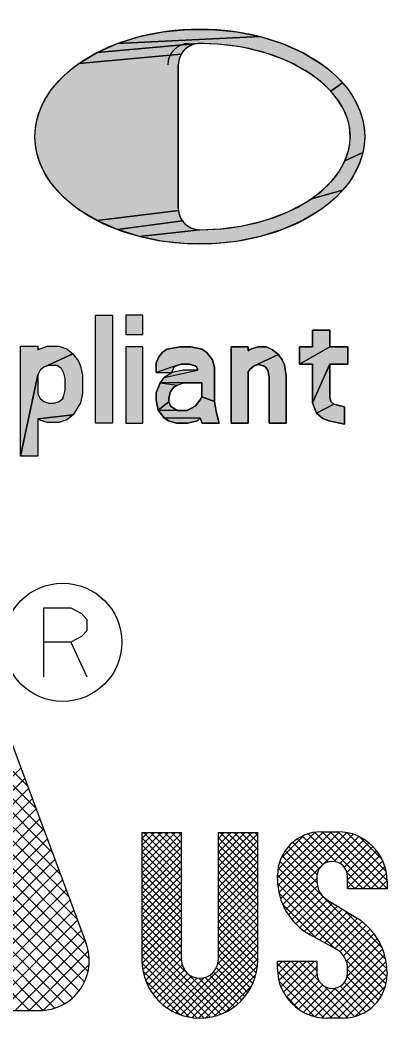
# Model space of a CAD drawing. Header units: millimetres. Extents: x 0 to 841, y 0 to 594.
# Drawn here: x 592.21 to 594.79, y 207.07 to 214.08 of the extents above; entities that cross this region are included whole.
import ezdxf

# ---------------------------------------------------------------- set-up
doc = ezdxf.new("R2010")
doc.units = ezdxf.units.MM
doc.header["$LTSCALE"] = 46.255
doc.layers.get('0').update_dxf_attribs({"linetype": 'CONTINUOUS'})

msp = doc.modelspace()

# ---------------------------------------------------------------- hatches: boundary and pattern name
at = {"linetype": 'CONTINUOUS'}
for points in [[(593.2135, 213.994), (593.3845, 214.0108), (593.5575, 214.0108), (593.7285, 213.994), (593.8937, 213.9607), (592.8924, 213.9118), (593.0482, 213.9607)], [(593.4709, 213.9122), (593.4551, 213.9114), (592.7495, 213.8483), (592.8924, 213.9118), (593.8937, 213.9607), (594.0496, 213.9118), (594.1925, 213.8483), (594.3193, 213.7715), (594.3757, 213.7288), (594.4271, 213.6834), (594.4731, 213.6356), (594.3911, 213.5763), (594.3194, 213.6446), (594.2318, 213.709), (594.1285, 213.7678), (594.0605, 213.7991), (593.9378, 213.8437), (593.8021, 213.8786), (593.7409, 213.8901), (593.5957, 213.9076)], [(593.3489, 213.85), (593.3403, 213.8367), (592.6227, 213.7715), (592.7495, 213.8483), (593.4551, 213.9114), (593.4395, 213.9089), (593.4243, 213.9048), (593.4095, 213.8991), (593.3955, 213.892), (593.3822, 213.8834), (593.3699, 213.8734), (593.3588, 213.8622)], [(593.3209, 213.7771), (593.32, 213.7613), (593.32, 213.711), (593.32, 212.8054), (593.32, 212.7552), (593.3209, 212.7394), (592.7495, 212.6682), (592.6227, 212.7449), (592.5663, 212.7877), (592.5149, 212.8331), (592.4688, 212.8809), (592.4284, 212.9308), (592.3938, 212.9825), (592.3652, 213.0358), (592.3428, 213.0903), (592.3267, 213.1457), (592.317, 213.2018), (592.3138, 213.2582), (592.317, 213.3146), (592.3267, 213.3707), (592.3428, 213.4262), (592.3652, 213.4807), (592.3938, 213.534), (592.4284, 213.5857), (592.4688, 213.6356), (592.5149, 213.6834), (592.5663, 213.7288), (592.6227, 213.7715), (593.3403, 213.8367), (593.3331, 213.8226), (593.3274, 213.8079), (593.3233, 213.7927)], [(594.5136, 213.5857), (594.5482, 213.534), (594.5767, 213.4807), (594.5991, 213.4262), (594.6152, 213.3707), (594.6249, 213.3146), (594.6282, 213.2582), (594.6249, 213.2018), (594.6152, 213.1457), (594.4898, 213.0874), (594.5151, 213.1595), (594.5226, 213.1957), (594.5267, 213.232), (594.5248, 213.3044), (594.5188, 213.3408), (594.5093, 213.3773), (594.4798, 213.4498), (594.4357, 213.5217), (594.3911, 213.5763), (594.4731, 213.6356)], [(594.5991, 213.0903), (594.5767, 213.0358), (594.5482, 212.9825), (594.5136, 212.9308), (594.4731, 212.8809), (594.2538, 212.822), (594.3378, 212.8878), (594.4059, 212.9571), (594.4342, 212.9928), (594.4588, 213.0292), (594.4898, 213.0874), (594.6152, 213.1457)], [(594.4271, 212.8331), (594.3757, 212.7877), (594.3193, 212.7449), (594.1925, 212.6682), (594.0496, 212.6047), (593.8937, 212.5557), (593.7285, 212.5225), (593.5575, 212.5057), (593.3845, 212.5057), (593.2135, 212.5225), (593.0482, 212.5557), (593.471, 212.6043), (593.6165, 212.6106), (593.76, 212.6296), (593.8979, 212.6611), (593.9608, 212.6802), (594.0832, 212.7273), (594.1905, 212.7819), (594.2538, 212.822), (594.4731, 212.8809)], [(593.3403, 212.6797), (593.3489, 212.6665), (592.8924, 212.6047), (592.7495, 212.6682), (593.3209, 212.7394), (593.3233, 212.7238), (593.3274, 212.7086), (593.3331, 212.6938)], [(593.4553, 212.6051), (593.471, 212.6043), (593.0482, 212.5557), (592.8924, 212.6047), (593.3489, 212.6665), (593.3588, 212.6542), (593.37, 212.643), (593.3823, 212.6331), (593.3955, 212.6245), (593.4096, 212.6173), (593.4244, 212.6117), (593.4396, 212.6076)], [(594.2628, 211.7813), (594.2628, 211.8997), (594.3827, 211.8997), (594.3827, 211.7813), (594.17, 211.6601), (594.17, 211.7813)], [(592.3472, 211.7691), (592.402, 211.7866), (592.4812, 211.7866), (592.5381, 211.7685), (592.5801, 211.7328), (592.3757, 211.6392), (592.3502, 211.6175), (592.3333, 211.5852), (592.2134, 211.0138), (592.2134, 211.7866), (592.3333, 211.7866), (592.3333, 211.7603)], [(593.242, 211.7649), (593.3319, 211.7813), (593.4076, 211.7813), (593.4858, 211.7646), (593.5182, 211.7439), (593.5602, 211.6903), (593.5745, 211.6358), (593.5745, 211.3973), (593.4855, 211.4319), (593.4855, 211.5282), (593.3579, 211.5282), (593.1915, 211.5289), (593.2208, 211.5662), (593.4546, 211.6183), (593.4546, 211.626), (593.4488, 211.6408), (593.4375, 211.648), (593.3995, 211.6601), (593.3395, 211.6601), (593.3015, 211.648), (593.1645, 211.6009), (593.1645, 211.6673), (593.1799, 211.7066), (593.2092, 211.7439)], [(593.8221, 211.7631), (593.879, 211.7813), (593.9366, 211.7813), (593.9815, 211.7621), (594.0223, 211.7274), (593.8528, 211.6487), (593.8251, 211.6251), (593.8104, 211.6064), (593.8104, 211.2454), (593.6905, 211.2454), (593.6905, 211.7813), (593.8104, 211.7813), (593.8104, 211.7531)], [(594.5103, 211.7813), (594.5103, 211.6601), (594.3827, 211.6601), (594.2628, 211.389), (594.2628, 211.6601), (594.17, 211.6601), (594.3827, 211.7813)], [(592.4116, 211.6507), (592.3757, 211.6392), (592.5801, 211.7328), (592.6196, 211.6823), (592.6339, 211.6459), (592.6466, 211.5809), (592.6466, 211.4565), (592.6333, 211.3887), (592.5813, 211.3057), (592.3333, 211.2771), (592.3333, 211.0138), (592.2134, 211.0138), (592.3333, 211.5852), (592.3333, 211.4523), (592.3502, 211.4199), (592.3757, 211.3982), (592.4116, 211.3867), (592.4484, 211.3867), (592.4843, 211.3982), (592.5085, 211.4188), (592.5166, 211.4394), (592.5267, 211.4783), (592.5267, 211.5592), (592.517, 211.5964), (592.4992, 211.6304), (592.4674, 211.6507)], [(594.0502, 211.6918), (594.0647, 211.6548), (594.0772, 211.575), (594.0772, 211.2454), (593.9573, 211.2454), (593.9573, 211.5696), (593.9477, 211.6186), (593.9324, 211.6382), (593.917, 211.648), (593.8838, 211.6586), (593.8528, 211.6487), (594.0223, 211.7274)], [(594.3908, 211.3973), (594.4128, 211.3786), (594.291, 211.3171), (594.2628, 211.389), (594.3827, 211.6601), (594.3827, 211.4285)], [(593.2651, 211.4689), (593.2535, 211.4245), (593.2535, 211.3949), (593.1782, 211.3372), (593.1645, 211.4067), (593.1645, 211.46), (593.1915, 211.5289), (593.3115, 211.5134), (593.2883, 211.4985)], [(593.4739, 211.4097), (593.4855, 211.4319), (593.5745, 211.3973), (593.5855, 211.3271), (593.6068, 211.2454), (593.4876, 211.2454), (593.474, 211.2803), (593.2208, 211.2828), (593.1943, 211.3166), (593.1782, 211.3372), (593.3115, 211.3356), (593.3811, 211.3356), (593.4391, 211.3653)], [(593.2883, 211.3504), (593.3115, 211.3356), (593.1782, 211.3372), (593.2535, 211.3949), (593.2651, 211.3653)], [(594.4871, 211.3597), (594.4871, 211.2382), (594.3772, 211.2616), (594.3353, 211.2794), (594.291, 211.3171), (594.4128, 211.3786)], [(592.5813, 211.3057), (592.5381, 211.269), (592.4812, 211.2508), (592.402, 211.2508), (592.3472, 211.2683), (592.3333, 211.2771)], [(593.4537, 211.263), (593.385, 211.2454), (593.3067, 211.2454), (593.2518, 211.263), (593.2208, 211.2828), (593.474, 211.2803)]]:
    msp.add_hatch(color=7, dxfattribs=at).paths.add_polyline_path(points)

# ---------------------------------------------------------------- linework, layer by layer
at = {"color": 7, "linetype": 'CONTINUOUS'}
for p, q in [((593.32, 212.7552), (593.32, 213.7613)), ((594.1781, 213.7415), (594.144, 213.76)), ((594.2103, 213.7225), (594.1776, 213.7418)), ((594.2411, 213.7029), (594.2099, 213.7228)), ((594.2703, 213.6827), (594.2407, 213.7032)), ((594.2978, 213.662), (594.2699, 213.683)), ((594.3237, 213.641), (594.2975, 213.6623)), ((594.3479, 213.6196), (594.3234, 213.6412)), ((594.5167, 213.3503), (594.5105, 213.3733)), ((594.5276, 213.2584), (594.5268, 213.2815)), ((594.5269, 213.2354), (594.5276, 213.2585)), ((594.5109, 213.1439), (594.517, 213.1669)), ((594.5169, 213.1668), (594.5216, 213.1898)), ((594.5216, 213.1896), (594.5235, 213.2012)), ((594.5235, 213.2011), (594.525, 213.2127)), ((594.525, 213.2125), (594.5269, 213.2356)), ((594.4841, 213.0752), (594.4945, 213.0983)), ((594.4945, 213.0981), (594.5034, 213.1212)), ((594.5034, 213.121), (594.5109, 213.144)), ((594.4719, 213.0517), (594.4723, 213.0524)), ((594.3901, 212.9392), (594.4099, 212.9618)), ((594.4097, 212.9616), (594.4278, 212.9843)), ((594.4276, 212.984), (594.4441, 213.0067)), ((594.3214, 212.8736), (594.3462, 212.8954)), ((594.3459, 212.8952), (594.3691, 212.9173)), ((594.3688, 212.9171), (594.3903, 212.9395)), ((594.2387, 212.8118), (594.2681, 212.8321)), ((594.2678, 212.8318), (594.2957, 212.8527)), ((594.2954, 212.8525), (594.3217, 212.8738)), ((592.7392, 212.0034), (592.859, 212.0034)), ((592.7392, 211.2455), (592.7392, 212.0034)), ((592.859, 212.0034), (592.859, 211.2455)), ((593.0717, 212.0034), (592.9519, 212.0034)), ((592.9519, 212.0034), (592.9519, 211.8675)), ((593.0717, 211.8675), (593.0717, 212.0034)), ((592.9519, 211.8675), (593.0717, 211.8675)), ((594.3827, 211.8997), (594.2628, 211.8997)), ((594.2628, 211.8997), (594.2628, 211.7813)), ((594.3827, 211.7813), (594.3827, 211.8997)), ((592.2134, 211.7866), (592.3333, 211.7866)), ((592.2134, 211.0138), (592.2134, 211.7866)), ((592.3333, 211.7866), (592.3333, 211.7603)), ((592.3333, 211.7603), (592.3472, 211.7691)), ((592.3472, 211.7691), (592.402, 211.7866)), ((592.402, 211.7866), (592.4812, 211.7866)), ((592.4812, 211.7866), (592.5381, 211.7685)), ((592.5381, 211.7685), (592.5801, 211.7328)), ((593.0717, 211.7813), (592.9519, 211.7813)), ((592.9519, 211.7813), (592.9519, 211.2455)), ((593.0717, 211.2455), (593.0717, 211.7813)), ((593.242, 211.7649), (593.2092, 211.7439)), ((593.3319, 211.7813), (593.242, 211.7649)), ((593.4076, 211.7813), (593.3319, 211.7813)), ((593.4858, 211.7646), (593.4076, 211.7813)), ((593.8104, 211.7813), (593.6905, 211.7813)), ((593.6905, 211.7813), (593.6905, 211.2455)), ((593.8104, 211.7531), (593.8104, 211.7813)), ((593.879, 211.7813), (593.8221, 211.7631)), ((593.9366, 211.7813), (593.879, 211.7813)), ((593.9815, 211.7621), (593.9366, 211.7813)), ((594.2628, 211.7813), (594.17, 211.7813)), ((594.17, 211.7813), (594.17, 211.6601)), ((594.5103, 211.7813), (594.3827, 211.7813)), ((594.5103, 211.6601), (594.5103, 211.7813)), ((592.5801, 211.7328), (592.6196, 211.6823)), ((593.1799, 211.7066), (593.1645, 211.6673)), ((593.2092, 211.7439), (593.1799, 211.7066)), ((593.5182, 211.7439), (593.4858, 211.7646)), ((593.5602, 211.6903), (593.5182, 211.7439)), ((593.8221, 211.7631), (593.8104, 211.7531)), ((594.0223, 211.7274), (593.9815, 211.7621)), ((594.0502, 211.6918), (594.0223, 211.7274)), ((592.3757, 211.6392), (592.3502, 211.6175)), ((592.4116, 211.6507), (592.3757, 211.6392)), ((592.4674, 211.6507), (592.4116, 211.6507)), ((592.4992, 211.6304), (592.4674, 211.6507)), ((592.517, 211.5964), (592.4992, 211.6304)), ((592.6196, 211.6823), (592.6339, 211.6459)), ((592.6339, 211.6459), (592.6466, 211.581)), ((593.1645, 211.6673), (593.1645, 211.6009)), ((593.2746, 211.6009), (593.2902, 211.6408)), ((593.2902, 211.6408), (593.3015, 211.648)), ((593.3015, 211.648), (593.3395, 211.6601)), ((593.3395, 211.6601), (593.3995, 211.6601)), ((593.3995, 211.6601), (593.4375, 211.648)), ((593.4375, 211.648), (593.4488, 211.6408)), ((593.4488, 211.6408), (593.4546, 211.626)), ((593.4546, 211.626), (593.4546, 211.6183)), ((593.5745, 211.6358), (593.5602, 211.6903)), ((593.5745, 211.3973), (593.5745, 211.6358)), ((593.8104, 211.6064), (593.8251, 211.6251)), ((593.8251, 211.6251), (593.8528, 211.6487)), ((593.8528, 211.6487), (593.8838, 211.6586)), ((593.8838, 211.6586), (593.917, 211.648)), ((593.917, 211.648), (593.9324, 211.6382)), ((593.9324, 211.6382), (593.9477, 211.6186)), ((594.0647, 211.6548), (594.0502, 211.6918)), ((594.0772, 211.575), (594.0647, 211.6548)), ((594.17, 211.6601), (594.2628, 211.6601)), ((594.2628, 211.6601), (594.2628, 211.389)), ((594.3827, 211.6601), (594.5103, 211.6601)), ((594.3827, 211.4285), (594.3827, 211.6601)), ((592.3502, 211.6175), (592.3333, 211.5852)), ((592.3333, 211.5852), (592.3333, 211.4523)), ((592.5267, 211.5592), (592.517, 211.5964)), ((592.5267, 211.4783), (592.5267, 211.5592)), ((592.6466, 211.581), (592.6466, 211.4565)), ((593.1645, 211.6009), (593.2746, 211.6009)), ((593.2208, 211.5662), (593.1915, 211.5289)), ((593.2764, 211.6017), (593.2208, 211.5662)), ((593.3546, 211.6183), (593.2764, 211.6017)), ((593.4546, 211.6183), (593.3546, 211.6183)), ((593.8104, 211.2455), (593.8104, 211.6064)), ((593.9477, 211.6186), (593.9573, 211.5696)), ((593.9573, 211.5696), (593.9573, 211.2455)), ((594.0772, 211.2455), (594.0772, 211.575)), ((593.1915, 211.5289), (593.1645, 211.46)), ((593.2651, 211.4689), (593.2883, 211.4985)), ((593.2883, 211.4985), (593.3115, 211.5134)), ((593.3115, 211.5134), (593.3579, 211.5282)), ((593.3579, 211.5282), (593.4855, 211.5282)), ((593.4855, 211.5282), (593.4855, 211.4319)), ((592.3333, 211.4523), (592.3502, 211.4199)), ((592.3502, 211.4199), (592.3757, 211.3982)), ((592.4843, 211.3982), (592.5085, 211.4188)), ((592.5085, 211.4188), (592.5166, 211.4394)), ((592.5166, 211.4394), (592.5267, 211.4783)), ((592.6466, 211.4565), (592.6333, 211.3887)), ((593.1645, 211.46), (593.1645, 211.4067)), ((593.2535, 211.4245), (593.2651, 211.4689)), ((593.2535, 211.3949), (593.2535, 211.4245)), ((593.4855, 211.4319), (593.4739, 211.4097)), ((594.3908, 211.3973), (594.3827, 211.4285)), ((592.3757, 211.3982), (592.4116, 211.3867)), ((592.4116, 211.3867), (592.4484, 211.3867)), ((592.4484, 211.3867), (592.4843, 211.3982)), ((592.6333, 211.3887), (592.5813, 211.3057)), ((593.1645, 211.4067), (593.1782, 211.3372)), ((593.2651, 211.3653), (593.2535, 211.3949)), ((593.3115, 211.3356), (593.2651, 211.3653)), ((593.4391, 211.3653), (593.3811, 211.3356)), ((593.4739, 211.4097), (593.4391, 211.3653)), ((593.5855, 211.3271), (593.5745, 211.3973)), ((594.2628, 211.389), (594.291, 211.3171)), ((594.4128, 211.3786), (594.3908, 211.3973)), ((594.4871, 211.3597), (594.4128, 211.3786)), ((594.4871, 211.2382), (594.4871, 211.3597)), ((592.3472, 211.2683), (592.3333, 211.2771)), ((592.3333, 211.2771), (592.3333, 211.0138)), ((592.5813, 211.3057), (592.5381, 211.269)), ((593.1782, 211.3372), (593.1943, 211.3166)), ((593.1943, 211.3166), (593.2208, 211.2828)), ((593.2208, 211.2828), (593.2518, 211.263)), ((593.3811, 211.3356), (593.3115, 211.3356)), ((593.4537, 211.263), (593.474, 211.2803)), ((593.474, 211.2803), (593.4876, 211.2455)), ((593.6068, 211.2455), (593.5855, 211.3271)), ((594.291, 211.3171), (594.3353, 211.2794)), ((594.3353, 211.2794), (594.3772, 211.2616)), ((592.402, 211.2508), (592.3472, 211.2683)), ((592.4812, 211.2508), (592.402, 211.2508)), ((592.5381, 211.269), (592.4812, 211.2508)), ((592.859, 211.2455), (592.7392, 211.2455)), ((592.9519, 211.2455), (593.0717, 211.2455)), ((593.2518, 211.263), (593.3067, 211.2455)), ((593.3067, 211.2455), (593.385, 211.2455)), ((593.385, 211.2455), (593.4537, 211.263)), ((593.4876, 211.2455), (593.6068, 211.2455)), ((593.6905, 211.2455), (593.8104, 211.2455)), ((593.9573, 211.2455), (594.0772, 211.2455)), ((594.3772, 211.2616), (594.4871, 211.2382)), ((592.3333, 211.0138), (592.2134, 211.0138)), ((590.8376, 210.1227), (592.2614, 208.6988)), ((591.7316, 210.1227), (592.6728, 207.5931)), ((590.8378, 210.0248), (592.3193, 208.5433)), ((592.3759, 209.9492), (592.5647, 209.9492)), ((592.3759, 209.4659), (592.3759, 209.9492)), ((592.5647, 209.9492), (592.6402, 209.9089)), ((592.6402, 209.9089), (592.678, 209.8686)), ((590.8956, 209.8693), (592.3771, 208.3878)), ((592.678, 209.8686), (592.678, 209.7881)), ((592.6402, 209.7478), (592.5647, 209.7076)), ((592.678, 209.7881), (592.6402, 209.7478)), ((590.9535, 209.7138), (592.435, 208.2323)), ((592.5647, 209.7076), (592.3759, 209.7076)), ((592.5647, 209.7076), (592.678, 209.4659)), ((591.0114, 209.5583), (592.4928, 208.0769)), ((591.0692, 209.4029), (592.5507, 207.9214)), ((591.1271, 209.2474), (592.6085, 207.7659)), ((591.1849, 209.0919), (592.6664, 207.6104)), ((591.2428, 208.9364), (592.6945, 207.4847)), ((592.2152, 208.8229), (591.5373, 208.1449)), ((591.3006, 208.7809), (592.6863, 207.3953)), ((592.2417, 208.7517), (591.5638, 208.0738)), ((592.2682, 208.6806), (590.7103, 207.1227)), ((591.3585, 208.6255), (592.6613, 207.3226)), ((592.2947, 208.6094), (590.8079, 207.1227)), ((592.3212, 208.5383), (590.9055, 207.1227)), ((592.3476, 208.4671), (591.0032, 207.1227)), ((591.4163, 208.47), (592.6246, 207.2617)), ((592.3741, 208.396), (591.1008, 207.1227)), ((593.0643, 208.3719), (593.344, 208.372)), ((593.0643, 208.3719), (593.0643, 207.4766)), ((593.0643, 208.331), (593.1052, 208.3719)), ((593.0643, 208.2822), (593.154, 208.3719)), ((593.0643, 208.2334), (593.2028, 208.3719)), ((593.0643, 208.1846), (593.2516, 208.3719)), ((593.0643, 208.1357), (593.3004, 208.3719)), ((593.0643, 208.0869), (593.3433, 208.366)), ((593.0643, 208.3353), (593.3433, 208.0562)), ((593.0765, 208.3719), (593.3433, 208.105)), ((593.1253, 208.3719), (593.3433, 208.1538)), ((593.1741, 208.3719), (593.3433, 208.2027)), ((593.2229, 208.3719), (593.3433, 208.2515)), ((593.2717, 208.3719), (593.3433, 208.3003)), ((593.3205, 208.3719), (593.3433, 208.3491)), ((593.3433, 207.4766), (593.3433, 208.3719)), ((593.5991, 208.3719), (593.8789, 208.372)), ((593.5991, 208.3719), (593.5991, 207.4766)), ((593.5991, 208.3289), (593.6421, 208.3719)), ((593.5991, 208.2801), (593.6909, 208.3719)), ((593.5991, 208.2313), (593.7398, 208.3719)), ((593.5991, 208.1825), (593.7886, 208.3719)), ((593.5991, 208.1337), (593.8374, 208.3719)), ((593.5991, 208.0849), (593.8782, 208.3639)), ((593.5991, 208.3374), (593.8782, 208.0583)), ((593.6134, 208.3719), (593.8782, 208.1071)), ((593.6622, 208.3719), (593.8782, 208.1559)), ((593.711, 208.3719), (593.8782, 208.2047)), ((593.7599, 208.3719), (593.8782, 208.2536)), ((593.8087, 208.3719), (593.8782, 208.3024)), ((593.8575, 208.3719), (593.8782, 208.3512)), ((593.8782, 207.4766), (593.8782, 208.3719)), ((594.0159, 208.0538), (594.3394, 208.3774)), ((594.0181, 207.9998), (594.3957, 208.3774)), ((594.019, 208.1132), (594.28, 208.3743)), ((594.0257, 207.9511), (594.4518, 208.3771)), ((594.0377, 207.9067), (594.5025, 208.3715)), ((594.0411, 208.1916), (594.2016, 208.3521)), ((594.3724, 208.1659), (594.191, 208.3473)), ((594.4288, 208.1659), (594.2314, 208.3632)), ((594.6736, 207.9773), (594.2771, 208.3738)), ((594.3236, 208.3774), (594.439, 208.3774)), ((594.7299, 207.9773), (594.3299, 208.3774)), ((594.3334, 208.1462), (594.5473, 208.36)), ((594.7852, 207.9783), (594.3862, 208.3774)), ((594.4125, 208.169), (594.5875, 208.3439)), ((594.7852, 208.0347), (594.4425, 208.3773)), ((594.7788, 208.0973), (594.5051, 208.371)), ((594.7508, 208.1816), (594.5895, 208.343)), ((592.4006, 208.3248), (591.1984, 207.1227)), ((591.4742, 208.3145), (592.5778, 207.2109)), ((593.0643, 208.0381), (593.3433, 208.3172)), ((593.0643, 208.2865), (593.3433, 208.0074)), ((593.0643, 207.9893), (593.3433, 208.2684)), ((593.5991, 208.036), (593.8782, 208.3151)), ((593.5991, 208.2885), (593.8782, 208.0095)), ((593.5991, 207.9872), (593.8782, 208.2663)), ((594.2937, 208.0758), (594.0945, 208.275)), ((594.3083, 208.1175), (594.1229, 208.3029)), ((594.3348, 208.1473), (594.155, 208.3271)), ((594.4548, 208.155), (594.6238, 208.3239)), ((594.485, 208.1288), (594.6566, 208.3004)), ((594.5041, 208.0917), (594.6861, 208.2737)), ((592.4271, 208.2537), (591.296, 207.1227)), ((593.0643, 208.2377), (593.3433, 207.9586)), ((593.0643, 207.9405), (593.3433, 208.2196)), ((593.5991, 208.2397), (593.8782, 207.9607)), ((593.5991, 207.9384), (593.8782, 208.2175)), ((594.776, 207.4809), (594.0488, 208.2081)), ((594.2932, 208.02), (594.0697, 208.2435)), ((594.5082, 208.0395), (594.7123, 208.2436)), ((594.5082, 207.9832), (594.7353, 208.2103)), ((592.4535, 208.1825), (591.3937, 207.1227)), ((591.532, 208.159), (592.5212, 207.1699)), ((593.0643, 208.1888), (593.3433, 207.9098)), ((593.0643, 207.8917), (593.3433, 208.1707)), ((593.0643, 208.14), (593.3433, 207.861)), ((593.0643, 207.8429), (593.3433, 208.1219)), ((593.5991, 208.1909), (593.8782, 207.9119)), ((593.5991, 207.8896), (593.8782, 208.1687)), ((593.5991, 208.1421), (593.8782, 207.863)), ((594.7847, 207.3596), (594.0207, 208.1236)), ((594.7845, 207.4161), (594.0322, 208.1684)), ((594.0531, 207.8659), (594.3163, 208.1291)), ((594.5586, 207.9773), (594.7546, 208.1734)), ((594.6149, 207.9773), (594.77, 208.1325)), ((591.3453, 208.0529), (592.2755, 207.1227)), ((591.4429, 208.0529), (592.3721, 207.1236)), ((592.48, 208.1114), (591.4913, 207.1227)), ((591.5405, 208.0529), (592.4537, 207.1397)), ((593.0643, 208.0912), (593.3433, 207.8121)), ((593.0643, 207.794), (593.3433, 208.0731)), ((593.5991, 207.8408), (593.8782, 208.1198)), ((593.5991, 208.0933), (593.8782, 207.8142)), ((593.5991, 207.792), (593.8782, 208.071)), ((594.7778, 207.3102), (594.0159, 208.0721)), ((594.0159, 208.0443), (594.0159, 208.0696)), ((594.2928, 208.0619), (594.2928, 208.0301)), ((594.6173, 207.9773), (594.5045, 208.0902)), ((594.5082, 207.9773), (594.5082, 208.0619)), ((594.6712, 207.9773), (594.7807, 208.0868)), ((592.5065, 208.0402), (591.5889, 207.1227)), ((593.0643, 208.0424), (593.3433, 207.7633)), ((593.0643, 207.7452), (593.3433, 208.0243)), ((593.0643, 207.9936), (593.3433, 207.7145)), ((593.5991, 208.0445), (593.8782, 207.7654)), ((593.5991, 207.7431), (593.8782, 208.0222)), ((593.5991, 207.9957), (593.8782, 207.7166)), ((594.7647, 207.267), (594.0169, 208.0149)), ((594.0717, 207.8282), (594.2928, 208.0493)), ((594.0932, 207.7933), (594.2965, 207.9967)), ((594.561, 207.9773), (594.5082, 208.0301)), ((594.7275, 207.9773), (594.7852, 208.035)), ((594.7852, 208.0312), (594.7852, 207.9773)), ((592.533, 207.9691), (591.6866, 207.1227)), ((593.0643, 207.6964), (593.3433, 207.9755)), ((593.0643, 207.9448), (593.3433, 207.6657)), ((593.0643, 207.6476), (593.3433, 207.9267)), ((593.5991, 207.6943), (593.8782, 207.9734)), ((593.5991, 207.9468), (593.8782, 207.6678)), ((593.5991, 207.6455), (593.8782, 207.9246)), ((594.4162, 207.5593), (594.0261, 207.9493)), ((594.1173, 207.7611), (594.312, 207.9558)), ((594.1439, 207.7315), (594.3358, 207.9234)), ((594.7852, 207.9773), (594.5082, 207.9773)), ((594.7838, 207.9773), (594.7852, 207.9787)), ((592.5594, 207.8979), (591.7842, 207.1227)), ((593.0643, 207.896), (593.3433, 207.6169)), ((593.0643, 207.5988), (593.3433, 207.8779)), ((593.0643, 207.8471), (593.3433, 207.5681)), ((593.5991, 207.898), (593.8782, 207.619)), ((593.5991, 207.5967), (593.8782, 207.8758)), ((593.5991, 207.8492), (593.8782, 207.5701)), ((594.2893, 207.6298), (594.053, 207.8661)), ((594.1731, 207.7044), (594.3671, 207.8984)), ((594.2048, 207.6798), (594.402, 207.877)), ((594.2391, 207.6578), (594.4367, 207.8554)), ((594.3729, 207.8951), (594.5745, 207.7698)), ((592.5859, 207.8267), (591.8818, 207.1227)), ((593.0643, 207.55), (593.3433, 207.829)), ((593.0643, 207.7983), (593.3433, 207.5193)), ((593.0643, 207.5012), (593.3433, 207.7802)), ((593.5991, 207.5479), (593.8782, 207.827)), ((593.5991, 207.8004), (593.8782, 207.5213)), ((593.5991, 207.4991), (593.8782, 207.7781)), ((594.2753, 207.6377), (594.4714, 207.8338)), ((594.3114, 207.6175), (594.5061, 207.8123)), ((594.3476, 207.5974), (594.5409, 207.7907)), ((594.7509, 207.5623), (594.4924, 207.8208)), ((592.6124, 207.7556), (591.9794, 207.1227)), ((593.0643, 207.7495), (593.3435, 207.4703)), ((593.0643, 207.7007), (593.6527, 207.1123)), ((593.0649, 207.453), (593.3433, 207.7314)), ((593.5956, 207.4467), (593.8782, 207.7293)), ((593.5991, 207.7516), (593.8782, 207.4725)), ((593.5991, 207.7028), (593.8752, 207.4268)), ((594.3838, 207.5773), (594.5756, 207.7691)), ((594.4199, 207.5572), (594.6089, 207.7461)), ((594.4539, 207.5349), (594.6396, 207.7205)), ((592.6389, 207.6844), (592.0771, 207.1227)), ((593.0643, 207.6519), (593.6189, 207.0973)), ((593.0699, 207.4091), (593.3433, 207.6826)), ((593.0787, 207.3691), (593.3433, 207.6338)), ((593.3035, 207.1058), (593.8782, 207.6805)), ((593.3384, 207.0919), (593.8782, 207.6317)), ((593.5991, 207.654), (593.8678, 207.3853)), ((594.4292, 207.552), (594.2452, 207.6544)), ((594.4807, 207.5054), (594.6678, 207.6924)), ((594.4997, 207.4681), (594.6935, 207.6618)), ((592.6653, 207.6133), (592.1747, 207.1227)), ((593.0643, 207.6031), (593.5823, 207.085)), ((593.0907, 207.3323), (593.3433, 207.585)), ((593.3762, 207.0808), (593.8782, 207.5829)), ((593.5991, 207.6051), (593.8571, 207.3472)), ((594.5056, 207.3614), (594.7369, 207.5927)), ((594.5082, 207.4203), (594.7165, 207.6286)), ((592.6882, 207.5385), (592.2723, 207.1227)), ((593.0643, 207.5543), (593.5426, 207.0759)), ((593.0643, 207.5054), (593.4992, 207.0705)), ((593.1054, 207.2982), (593.3433, 207.5361)), ((593.4173, 207.0732), (593.8782, 207.5341)), ((593.5991, 207.5563), (593.8435, 207.312)), ((593.5991, 207.5075), (593.8273, 207.2794)), ((594.28, 207.0794), (594.7543, 207.5538)), ((594.328, 207.0712), (594.7685, 207.5117)), ((592.6938, 207.4465), (592.3709, 207.1236)), ((593.0648, 207.4561), (593.4508, 207.0701)), ((593.1226, 207.2666), (593.3433, 207.4873)), ((593.1421, 207.2372), (593.3478, 207.443)), ((593.4626, 207.0697), (593.8782, 207.4853)), ((593.5136, 207.0718), (593.876, 207.4342)), ((593.587, 207.4221), (593.788, 207.221)), ((593.598, 207.4598), (593.8087, 207.2491)), ((594.0159, 207.4696), (594.2928, 207.4696)), ((594.0159, 207.4157), (594.0159, 207.4696)), ((594.0159, 207.4346), (594.0509, 207.4696)), ((594.3992, 207.0696), (594.0159, 207.4529)), ((594.0177, 207.3801), (594.1072, 207.4696)), ((594.0261, 207.3322), (594.1635, 207.4696)), ((594.0397, 207.2895), (594.2198, 207.4696)), ((594.4555, 207.0696), (594.0555, 207.4696)), ((594.0576, 207.2511), (594.2761, 207.4696)), ((594.0791, 207.2163), (594.2928, 207.4301)), ((594.5101, 207.0713), (594.1118, 207.4696)), ((594.3083, 207.3294), (594.1681, 207.4696)), ((594.2928, 207.4011), (594.2244, 207.4696)), ((594.2928, 207.4574), (594.2807, 207.4696)), ((594.2928, 207.4696), (594.2928, 207.385)), ((594.3827, 207.0696), (594.7789, 207.4658)), ((594.7469, 207.2286), (594.4947, 207.4808)), ((593.0714, 207.4007), (593.3954, 207.0767)), ((593.1637, 207.21), (593.3626, 207.409)), ((593.1874, 207.1849), (593.3848, 207.3823)), ((593.2131, 207.1619), (593.4136, 207.3624)), ((593.241, 207.141), (593.4504, 207.3504)), ((593.2711, 207.1222), (593.5011, 207.3522)), ((593.5084, 207.3542), (593.7132, 207.1493)), ((593.5416, 207.3698), (593.7402, 207.1712)), ((593.5677, 207.3925), (593.7652, 207.1951)), ((593.5731, 207.0825), (593.8653, 207.3747)), ((594.3424, 207.0701), (594.0165, 207.3961)), ((594.104, 207.185), (594.2934, 207.3743)), ((594.439, 207.0696), (594.7845, 207.4151)), ((594.4958, 207.0701), (594.7846, 207.359)), ((594.6991, 207.1638), (594.5048, 207.358)), ((594.5082, 207.385), (594.5082, 207.4176)), ((594.7249, 207.1943), (594.5082, 207.4109)), ((594.7852, 207.3908), (594.7852, 207.3773)), ((593.0905, 207.3327), (593.3274, 207.0958)), ((593.465, 207.3488), (593.6841, 207.1297)), ((593.6507, 207.1113), (593.8365, 207.2971)), ((594.2757, 207.0805), (594.0269, 207.3294)), ((594.1322, 207.1569), (594.307, 207.3316)), ((594.1637, 207.1321), (594.3328, 207.3012)), ((594.1986, 207.1106), (594.3697, 207.2818)), ((594.5575, 207.0802), (594.345, 207.2927)), ((594.6365, 207.1138), (594.457, 207.2933)), ((594.6696, 207.1369), (594.4865, 207.3201)), ((594.5639, 207.082), (594.7728, 207.2908)), ((594.1763, 207.1236), (594.07, 207.2299)), ((594.2371, 207.0929), (594.4241, 207.2799)), ((594.5993, 207.0947), (594.4156, 207.2783)), ((590.4293, 207.1227), (592.3459, 207.1227)), ((594.4775, 207.0696), (594.3621, 207.0696))]:
    msp.add_line(p, q, dxfattribs=at)
for points in [[(593.2135, 213.994), (593.3845, 214.0108), (593.5575, 214.0108), (593.7285, 213.994), (593.8937, 213.9607), (592.8924, 213.9118), (593.0482, 213.9607), (593.2135, 213.994)], [(593.4709, 213.9122), (593.4551, 213.9114), (592.7495, 213.8483), (592.8924, 213.9118), (593.8937, 213.9607), (594.0496, 213.9118), (594.1925, 213.8483), (594.3193, 213.7715), (594.3757, 213.7288), (594.4271, 213.6834), (594.4731, 213.6356), (594.3911, 213.5763), (594.3194, 213.6446), (594.2318, 213.709), (594.1285, 213.7678), (594.0605, 213.7991), (593.9378, 213.8437), (593.8021, 213.8786), (593.7409, 213.8901), (593.5957, 213.9076), (593.4709, 213.9122)], [(593.3489, 213.85), (593.3403, 213.8367), (592.6227, 213.7715), (592.7495, 213.8483), (593.4551, 213.9114), (593.4395, 213.9089), (593.4243, 213.9048), (593.4095, 213.8991), (593.3955, 213.892), (593.3822, 213.8834), (593.3699, 213.8734), (593.3588, 213.8622), (593.3489, 213.85)], [(593.7341, 213.8912), (593.6882, 213.898), (593.642, 213.9035), (593.5957, 213.9076), (593.5491, 213.9104), (593.502, 213.912), (593.4709, 213.9122)], [(594.1444, 213.7598), (594.1325, 213.7659), (594.097, 213.783), (594.0605, 213.7991), (594.0227, 213.8143), (593.9835, 213.8287), (593.9429, 213.8421), (593.901, 213.8545), (593.858, 213.8659), (593.814, 213.8761), (593.7691, 213.8851), (593.7341, 213.8912), (593.6882, 213.898), (593.642, 213.9035), (593.5957, 213.9076), (593.5491, 213.9104), (593.502, 213.912), (593.4709, 213.9122)], [(593.9011, 213.8545), (593.858, 213.8658), (593.814, 213.8761), (593.7692, 213.8851)], [(593.3209, 213.7771), (593.32, 213.7613), (593.32, 213.711), (593.32, 212.8054), (593.32, 212.7552), (593.3209, 212.7394), (592.7495, 212.6682), (592.6227, 212.7449), (592.5663, 212.7877), (592.5149, 212.8331), (592.4688, 212.8809), (592.4284, 212.9308), (592.3938, 212.9825), (592.3652, 213.0358), (592.3428, 213.0903), (592.3267, 213.1457), (592.317, 213.2018), (592.3138, 213.2582), (592.317, 213.3146), (592.3267, 213.3707), (592.3428, 213.4262), (592.3652, 213.4807), (592.3938, 213.534), (592.4284, 213.5857), (592.4688, 213.6356), (592.5149, 213.6834), (592.5663, 213.7288), (592.6227, 213.7715), (593.3403, 213.8367), (593.3331, 213.8226), (593.3274, 213.8079), (593.3233, 213.7927), (593.3209, 213.7771)], [(594.144, 213.76), (594.109, 213.7774), (594.0971, 213.783), (594.0789, 213.7912), (594.0605, 213.7991), (594.0228, 213.8143), (593.9836, 213.8287)], [(594.3911, 213.5763), (594.3704, 213.598), (594.3476, 213.6199)], [(594.4103, 213.5542), (594.3911, 213.5763), (594.3808, 213.5873), (594.3701, 213.5983)], [(594.5136, 213.5857), (594.5482, 213.534), (594.5767, 213.4807), (594.5991, 213.4262), (594.6152, 213.3707), (594.6249, 213.3146), (594.6282, 213.2582), (594.6249, 213.2018), (594.6152, 213.1457), (594.4898, 213.0874), (594.5151, 213.1595), (594.5226, 213.1957), (594.5267, 213.232), (594.5248, 213.3044), (594.5188, 213.3408), (594.5093, 213.3773), (594.4798, 213.4498), (594.4357, 213.5217), (594.3911, 213.5763), (594.4731, 213.6356), (594.5136, 213.5857)], [(594.4434, 213.5108), (594.4269, 213.5335), (594.4089, 213.556)], [(594.5248, 213.3044), (594.5233, 213.3159), (594.5214, 213.3273), (594.5167, 213.3503), (594.5105, 213.3733), (594.5029, 213.3963), (594.494, 213.4193), (594.4835, 213.4423), (594.4716, 213.4652), (594.4583, 213.4881), (594.4434, 213.5109), (594.4269, 213.5335)], [(594.503, 213.3963), (594.494, 213.4193), (594.4836, 213.4423), (594.4717, 213.4652)], [(594.5269, 213.2814), (594.5248, 213.3044), (594.5214, 213.3273)], [(594.5991, 213.0903), (594.5767, 213.0358), (594.5482, 212.9825), (594.5136, 212.9308), (594.4731, 212.8809), (594.2538, 212.822), (594.3378, 212.8878), (594.4059, 212.9571), (594.4342, 212.9928), (594.4588, 213.0292), (594.4898, 213.0874), (594.6152, 213.1457), (594.5991, 213.0903)], [(594.4439, 213.0065), (594.4515, 213.0178), (594.4588, 213.0292)], [(594.4441, 213.0067), (594.4588, 213.0292), (594.4588, 213.0292), (594.4722, 213.0522), (594.4842, 213.0754)], [(594.4271, 212.8331), (594.3757, 212.7877), (594.3193, 212.7449), (594.1925, 212.6682), (594.0496, 212.6047), (593.8937, 212.5557), (593.7285, 212.5225), (593.5575, 212.5057), (593.3845, 212.5057), (593.2135, 212.5225), (593.0482, 212.5557), (593.471, 212.6043), (593.6165, 212.6106), (593.76, 212.6296), (593.8979, 212.6611), (593.9608, 212.6802), (594.0832, 212.7273), (594.1905, 212.7819), (594.2538, 212.822), (594.4731, 212.8809), (594.4271, 212.8331)], [(593.471, 212.6043), (593.5187, 212.605), (593.5282, 212.6053), (593.5757, 212.6076), (593.6228, 212.6112), (593.6693, 212.6161), (593.7151, 212.6222), (593.76, 212.6296), (593.8044, 212.6382), (593.8482, 212.6481), (593.888, 212.6583), (593.9303, 212.6705), (593.9716, 212.6838), (594.0116, 212.698), (594.0504, 212.7133), (594.0878, 212.7293), (594.1236, 212.7462), (594.1579, 212.7637), (594.1905, 212.7819), (594.2217, 212.8009)], [(593.8044, 212.6382), (593.8481, 212.6481), (593.8881, 212.6584), (593.9303, 212.6705), (593.9716, 212.6838), (594.0117, 212.698), (594.0504, 212.7133), (594.0878, 212.7293), (594.1237, 212.7462), (594.1579, 212.7637), (594.1905, 212.7819), (594.2217, 212.8009), (594.239, 212.812)], [(593.3403, 212.6797), (593.3489, 212.6665), (592.8924, 212.6047), (592.7495, 212.6682), (593.3209, 212.7394), (593.3233, 212.7238), (593.3274, 212.7086), (593.3331, 212.6938), (593.3403, 212.6797)], [(593.4553, 212.6051), (593.471, 212.6043), (593.0482, 212.5557), (592.8924, 212.6047), (593.3489, 212.6665), (593.3588, 212.6542), (593.37, 212.643), (593.3823, 212.6331), (593.3955, 212.6245), (593.4096, 212.6173), (593.4244, 212.6117), (593.4396, 212.6076), (593.4553, 212.6051)], [(593.5187, 212.605), (593.5281, 212.6053), (593.5756, 212.6075), (593.6227, 212.6112), (593.6692, 212.6161), (593.7151, 212.6222), (593.76, 212.6296)], [(594.2628, 211.7813), (594.2628, 211.8997), (594.3827, 211.8997), (594.3827, 211.7813), (594.17, 211.6601), (594.17, 211.7813), (594.2628, 211.7813)], [(592.3472, 211.7691), (592.402, 211.7866), (592.4812, 211.7866), (592.5381, 211.7685), (592.5801, 211.7328), (592.3757, 211.6392), (592.3502, 211.6175), (592.3333, 211.5852), (592.2134, 211.0138), (592.2134, 211.7866), (592.3333, 211.7866), (592.3333, 211.7603), (592.3472, 211.7691)], [(593.242, 211.7649), (593.3319, 211.7813), (593.4076, 211.7813), (593.4858, 211.7646), (593.5182, 211.7439), (593.5602, 211.6903), (593.5745, 211.6358), (593.5745, 211.3973), (593.4855, 211.4319), (593.4855, 211.5282), (593.3579, 211.5282), (593.1915, 211.5289), (593.2208, 211.5662), (593.4546, 211.6183), (593.4546, 211.626), (593.4488, 211.6408), (593.4375, 211.648), (593.3995, 211.6601), (593.3395, 211.6601), (593.3015, 211.648), (593.1645, 211.6009), (593.1645, 211.6673), (593.1799, 211.7066), (593.2092, 211.7439), (593.242, 211.7649)], [(593.8221, 211.7631), (593.879, 211.7813), (593.9366, 211.7813), (593.9815, 211.7621), (594.0223, 211.7274), (593.8528, 211.6487), (593.8251, 211.6251), (593.8104, 211.6064), (593.8104, 211.2454), (593.6905, 211.2454), (593.6905, 211.7813), (593.8104, 211.7813), (593.8104, 211.7531), (593.8221, 211.7631)], [(594.5103, 211.7813), (594.5103, 211.6601), (594.3827, 211.6601), (594.2628, 211.389), (594.2628, 211.6601), (594.17, 211.6601), (594.3827, 211.7813), (594.5103, 211.7813)], [(592.4116, 211.6507), (592.3757, 211.6392), (592.5801, 211.7328), (592.6196, 211.6823), (592.6339, 211.6459), (592.6466, 211.5809), (592.6466, 211.4565), (592.6333, 211.3887), (592.5813, 211.3057), (592.3333, 211.2771), (592.3333, 211.0138), (592.2134, 211.0138), (592.3333, 211.5852), (592.3333, 211.4523), (592.3502, 211.4199), (592.3757, 211.3982), (592.4116, 211.3867), (592.4484, 211.3867), (592.4843, 211.3982), (592.5085, 211.4188), (592.5166, 211.4394), (592.5267, 211.4783), (592.5267, 211.5592), (592.517, 211.5964), (592.4992, 211.6304), (592.4674, 211.6507), (592.4116, 211.6507)], [(594.0502, 211.6918), (594.0647, 211.6548), (594.0772, 211.575), (594.0772, 211.2454), (593.9573, 211.2454), (593.9573, 211.5696), (593.9477, 211.6186), (593.9324, 211.6382), (593.917, 211.648), (593.8838, 211.6586), (593.8528, 211.6487), (594.0223, 211.7274), (594.0502, 211.6918)], [(594.3908, 211.3973), (594.4128, 211.3786), (594.291, 211.3171), (594.2628, 211.389), (594.3827, 211.6601), (594.3827, 211.4285), (594.3908, 211.3973)], [(593.2651, 211.4689), (593.2535, 211.4245), (593.2535, 211.3949), (593.1782, 211.3372), (593.1645, 211.4067), (593.1645, 211.46), (593.1915, 211.5289), (593.3115, 211.5134), (593.2883, 211.4985), (593.2651, 211.4689)], [(593.4739, 211.4097), (593.4855, 211.4319), (593.5745, 211.3973), (593.5855, 211.3271), (593.6068, 211.2454), (593.4876, 211.2454), (593.474, 211.2803), (593.2208, 211.2828), (593.1943, 211.3166), (593.1782, 211.3372), (593.3115, 211.3356), (593.3811, 211.3356), (593.4391, 211.3653), (593.4739, 211.4097)], [(593.2883, 211.3504), (593.3115, 211.3356), (593.1782, 211.3372), (593.2535, 211.3949), (593.2651, 211.3653), (593.2883, 211.3504)], [(594.4871, 211.3597), (594.4871, 211.2382), (594.3772, 211.2616), (594.3353, 211.2794), (594.291, 211.3171), (594.4128, 211.3786), (594.4871, 211.3597)], [(592.5813, 211.3057), (592.5381, 211.269), (592.4812, 211.2508), (592.402, 211.2508), (592.3472, 211.2683), (592.3333, 211.2771), (592.5813, 211.3057)], [(593.4537, 211.263), (593.385, 211.2454), (593.3067, 211.2454), (593.2518, 211.263), (593.2208, 211.2828), (593.474, 211.2803), (593.4537, 211.263)]]:
    msp.add_lwpolyline(points, dxfattribs=at)
msp.add_circle((592.5085, 209.7076), 0.4149, dxfattribs=at)
for centre, radius, start, end in [((593.3967, 213.7613), 0.1509, 90.04132, 180), ((593.471, 213.7613), 0.1509, 90.04132, 180), ((593.471, 212.7552), 0.1509, 180, 270.0179), ((594.3236, 208.0696), 0.3077, 90, 180), ((594.439, 208.0312), 0.3462, 0, 90), ((594.4005, 208.0619), 0.1077, 0, 180), ((594.4621, 208.0443), 0.4462, 180, 240.91466), ((594.4467, 208.0301), 0.1539, 180, 241.32685), ((594.339, 207.3908), 0.4462, 0, 58.13876), ((592.3459, 207.4715), 0.3488, 270, 20.40988), ((594.3544, 207.4176), 0.1539, 0, 60.91466), ((593.4712, 207.4766), 0.407, 180, 360), ((593.4712, 207.4766), 0.1279, 180, 360), ((594.3621, 207.4157), 0.3462, 180, 270), ((594.4005, 207.385), 0.1077, 180, 360), ((594.4775, 207.3773), 0.3077, 270, 360)]:
    msp.add_arc(centre, radius, start, end, dxfattribs=at)
msp.add_ellipse((593.471, 213.2582), major_axis=(-1.1572, 0), ratio=0.652174, dxfattribs=at)
for points in [[(592.7392, 211.2454), (592.7392, 212.0034), (592.859, 211.2454), (592.859, 212.0034)], [(592.9519, 211.8675), (592.9519, 212.0034), (593.0717, 211.8675), (593.0717, 212.0034)], [(592.9519, 211.2454), (592.9519, 211.7813), (593.0717, 211.2454), (593.0717, 211.7813)], [(593.2902, 211.6408), (593.2746, 211.6009), (593.3015, 211.648), (593.1645, 211.6009)], [(593.2764, 211.6017), (593.3546, 211.6183), (593.2208, 211.5662), (593.4546, 211.6183)], [(593.3579, 211.5282), (593.3115, 211.5134), (593.1915, 211.5289)]]:
    msp.add_solid(points, dxfattribs=at)

doc.saveas('drawing.dxf')
